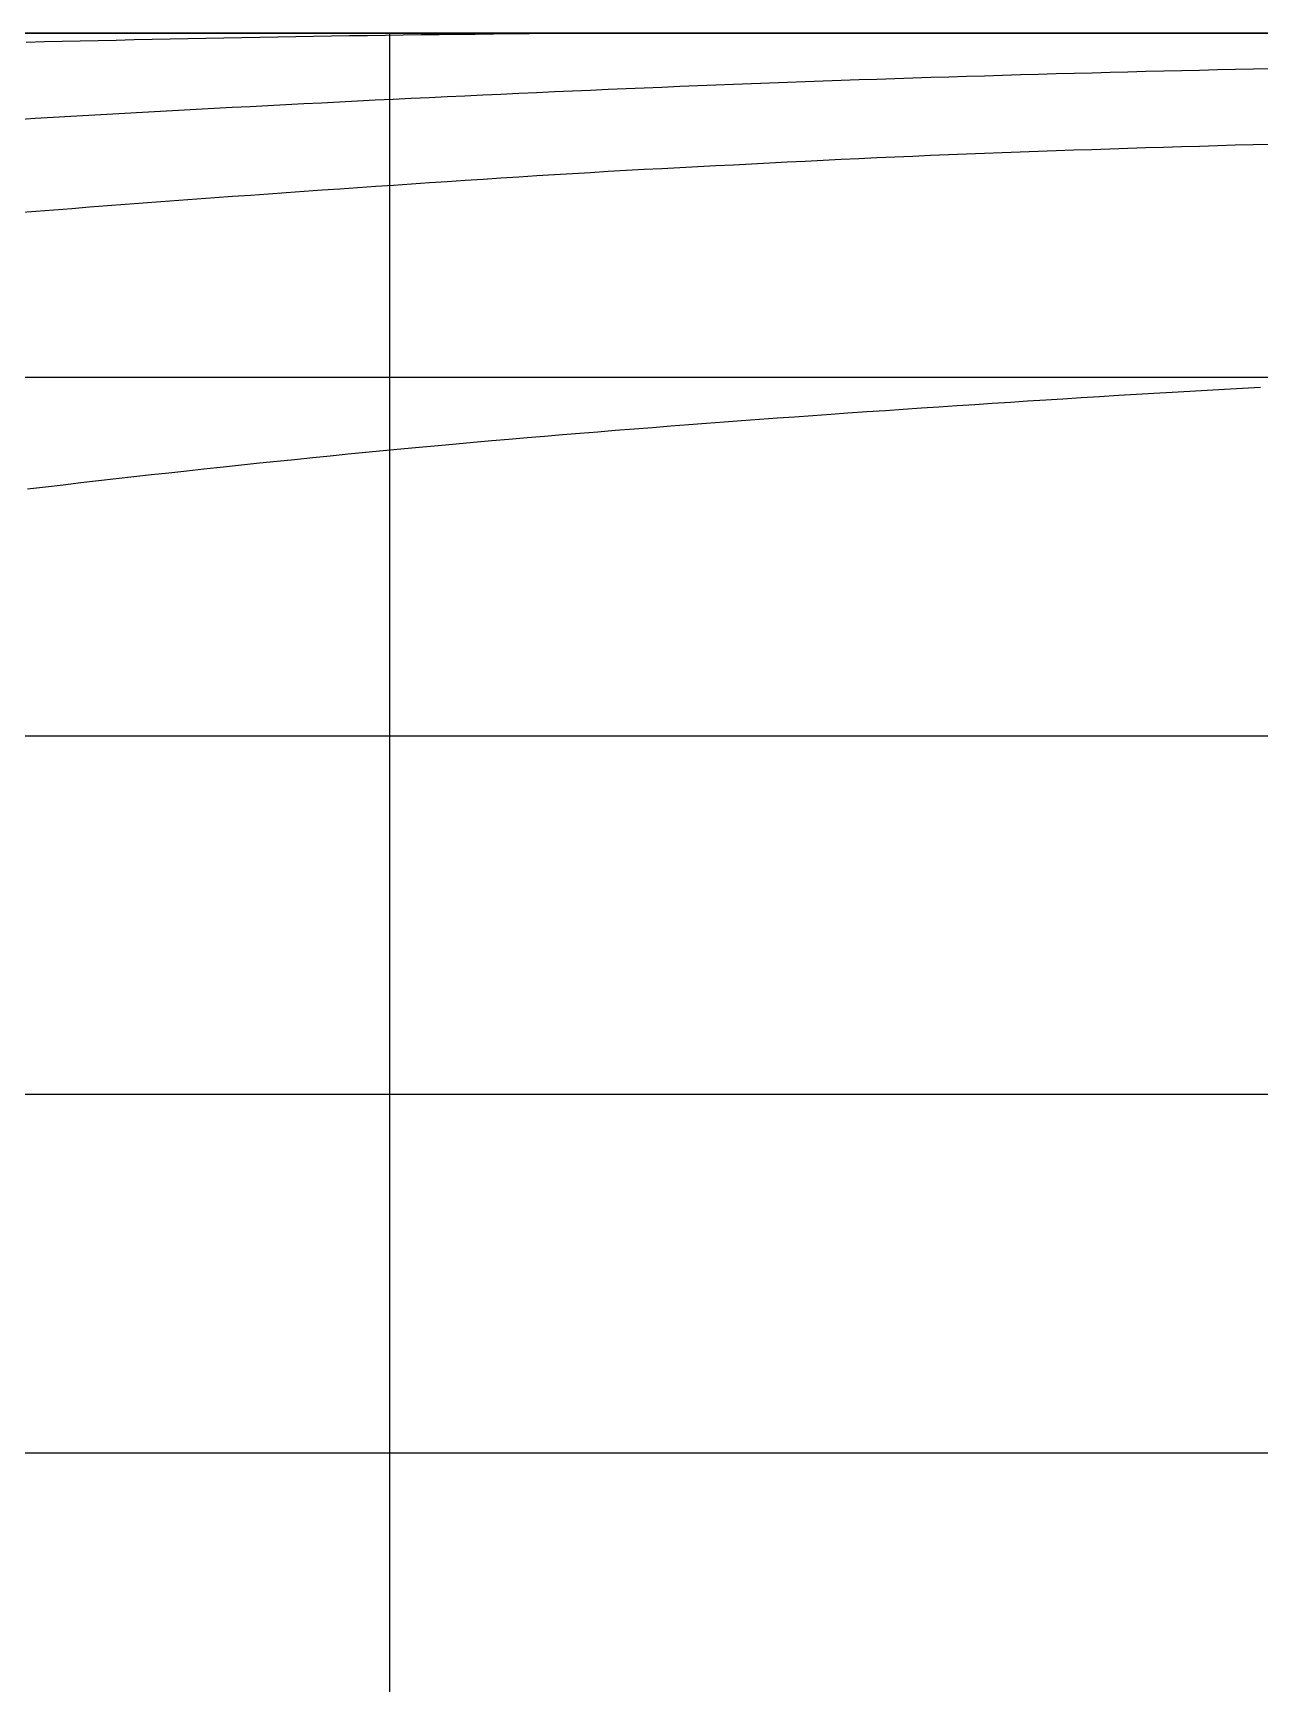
# Model space of a CAD drawing. Header units: millimetres. Extents: x 219888 to 472088, y 91183 to 209983.
# Drawn here: x 307896 to 314740, y 132130 to 141340 of the extents above; entities that cross this region are included whole.
import ezdxf

# ---------------------------------------------------------------- set-up
doc = ezdxf.new("R2010")
doc.units = ezdxf.units.MM
doc.layers.add('Waterlines', color=7, linetype='Continuous')
doc.layers.add('网格线和标注', color=7, linetype='Continuous')

msp = doc.modelspace()

# ---------------------------------------------------------------- linework, layer by layer
at = {"layer": 'Waterlines', "color": 135}
for points in [[(314809.924, 141339.696), (314709.964, 141339.696), (314609.964, 141339.696), (314509.914, 141339.696), (314409.924, 141339.696), (314309.924, 141339.696), (314209.924, 141339.696), (314109.894, 141339.696), (314009.754, 141339.696), (313909.814, 141339.696), (313809.694, 141339.696), (313709.874, 141339.696), (313609.794, 141339.696), (313509.654, 141339.696), (313409.894, 141339.696), (313309.684, 141339.696), (313209.924, 141339.696), (313109.624, 141339.696), (313009.504, 141339.696), (312909.884, 141339.696), (312810.004, 141339.696), (312709.814, 141339.696), (312609.714, 141339.696), (312509.864, 141339.696), (312409.694, 141339.696), (312309.774, 141339.696), (312209.814, 141339.696), (312109.794, 141339.696), (312009.834, 141339.696), (311909.684, 141339.696), (311809.714, 141339.696), (311709.804, 141339.696), (311609.894, 141339.696), (311509.714, 141339.696), (311409.684, 141339.696), (311309.744, 141339.696), (311209.664, 141339.696), (311109.584, 141339.696), (311009.604, 141339.696), (310909.734, 141339.696), (310809.534, 141339.696), (310709.664, 141339.696), (310609.754, 141339.696), (310509.564, 141339.696), (310409.674, 141339.696), (310309.454, 141339.696), (310209.674, 141339.696), (310109.624, 141339.696), (310009.704, 141339.696), (309909.684, 141339.696), (309809.684, 141339.696), (309709.534, 141339.696), (309609.614, 141339.696), (309509.584, 141339.696), (309409.644, 141339.696), (309309.634, 141339.696), (309209.574, 141339.696), (309109.534, 141339.696), (309009.484, 141339.696), (308909.444, 141339.696), (308809.504, 141339.696), (308709.564, 141339.696), (308609.464, 141339.696), (308509.534, 141339.696), (308409.444, 141339.696), (308309.534, 141339.696), (308209.464, 141339.696), (308109.564, 141339.696), (308009.414, 141339.696), (307909.514, 141339.696), (307809.394, 141339.696)], [(314820.194, 141339.696), (314720.344, 141339.696), (314620.424, 141339.696), (314520.314, 141339.696), (314420.194, 141339.696), (314320.284, 141339.696), (314220.404, 141339.696), (314120.314, 141339.696), (314020.254, 141339.696), (313920.164, 141339.696), (313820.174, 141339.696), (313720.214, 141339.696), (313620.154, 141339.696), (313520.214, 141339.696), (313420.094, 141339.696), (313320.134, 141339.696), (313220.184, 141339.696), (313120.124, 141339.696), (313019.994, 141339.696), (312920.234, 141339.696), (312820.174, 141339.696), (312720.104, 141339.696), (312620.024, 141339.696), (312520.114, 141339.696), (312420.124, 141339.696), (312320.064, 141339.696), (312220.024, 141339.696), (312120.144, 141339.696), (312019.994, 141339.696), (311920.124, 141339.696), (311819.964, 141339.696), (311720.104, 141339.696), (311619.834, 141339.696), (311519.994, 141339.696), (311419.954, 141339.696), (311320.024, 141339.696), (311219.894, 141339.696), (311120.024, 141339.696), (311020.044, 141339.696), (310919.944, 141339.696), (310819.824, 141339.696), (310719.864, 141339.696), (310619.874, 141339.696), (310519.944, 141339.696), (310419.954, 141339.696), (310319.814, 141339.696), (310219.844, 141339.696), (310119.934, 141339.696), (310019.814, 141339.696), (309919.744, 141339.696), (309819.694, 141339.696), (309719.604, 141339.696), (309619.754, 141339.696), (309519.724, 141339.696), (309419.684, 141339.696), (309319.754, 141339.696), (309219.904, 141339.696), (309119.574, 141339.696), (309019.844, 141339.696), (308919.824, 141339.696), (308819.884, 141339.696), (308719.794, 141339.696), (308619.684, 141339.696), (308519.744, 141339.696), (308419.734, 141339.696), (308319.794, 141339.696), (308219.584, 141339.696), (308119.684, 141339.696), (308019.764, 141339.696), (307919.684, 141339.696), (307819.684, 141339.696)], [(314826.004, 141339.696), (314725.984, 141339.696), (314626.074, 141339.696), (314525.884, 141339.696), (314426.074, 141339.696), (314326.034, 141339.696), (314225.874, 141339.696), (314125.944, 141339.696), (314026.294, 141339.696), (313925.934, 141339.696), (313825.984, 141339.696), (313726.124, 141339.696), (313626.074, 141339.696), (313526.054, 141339.696), (313425.974, 141339.696), (313325.994, 141339.696), (313225.834, 141339.696), (313125.924, 141339.696), (313025.964, 141339.696), (312925.834, 141339.696), (312825.744, 141339.696), (312725.884, 141339.696), (312625.824, 141339.696), (312525.824, 141339.696), (312425.874, 141339.696), (312325.734, 141339.696), (312225.734, 141339.696), (312125.814, 141339.696), (312025.784, 141339.696), (311925.914, 141339.696), (311825.774, 141339.696), (311725.874, 141339.696), (311625.784, 141339.696), (311525.764, 141339.696), (311425.804, 141339.696), (311325.674, 141339.696), (311225.674, 141339.696), (311125.924, 141339.696), (311025.824, 141339.696), (310925.714, 141339.696), (310825.904, 141339.696), (310725.814, 141339.696), (310625.844, 141339.696), (310525.584, 141339.696), (310425.544, 141339.696), (310325.674, 141339.696), (310225.574, 141339.696), (310125.534, 141339.696), (310025.764, 141339.696), (309925.694, 141339.696), (309825.744, 141339.696), (309725.554, 141339.696), (309625.624, 141339.696), (309525.814, 141339.696), (309425.574, 141339.696), (309325.834, 141339.696), (309225.744, 141339.696), (309125.594, 141339.696), (309025.584, 141339.696), (308925.534, 141339.696), (308825.594, 141339.696), (308725.674, 141339.696), (308625.594, 141339.696), (308525.564, 141339.696), (308425.624, 141339.696), (308325.744, 141339.696), (308225.614, 141339.696), (308125.774, 141339.696), (308025.694, 141339.696), (307925.544, 141339.696), (307825.454, 141339.696)], [(314827.234, 141339.696), (314727.224, 141339.696), (314627.174, 141339.696), (314527.304, 141339.696), (314427.294, 141339.696), (314327.104, 141339.696), (314227.194, 141339.696), (314127.264, 141339.696), (314027.304, 141339.696), (313927.224, 141339.696), (313827.264, 141339.696), (313727.034, 141339.696), (313627.144, 141339.696), (313527.084, 141339.696), (313427.134, 141339.696), (313327.154, 141339.696), (313227.214, 141339.696), (313127.104, 141339.696), (313027.144, 141339.696), (312927.154, 141339.696), (312827.094, 141339.696), (312727.004, 141339.696), (312627.104, 141339.696), (312527.124, 141339.696), (312427.084, 141339.696), (312327.164, 141339.696), (312227.064, 141339.696), (312127.134, 141339.696), (312027.204, 141339.696), (311927.174, 141339.696), (311827.124, 141339.696), (311727.074, 141339.696), (311627.164, 141339.696), (311527.114, 141339.696), (311427.244, 141339.696), (311327.004, 141339.696), (311227.094, 141339.696), (311127.064, 141339.696), (311027.064, 141339.696), (310927.114, 141339.696), (310827.044, 141339.696), (310727.054, 141339.696), (310626.954, 141339.696), (310527.014, 141339.696), (310427.024, 141339.696), (310327.164, 141339.696), (310226.914, 141339.696), (310126.984, 141339.696), (310027.174, 141339.696), (309927.104, 141339.696), (309827.024, 141339.696), (309727.054, 141339.696), (309627.044, 141339.696), (309527.134, 141339.696), (309427.174, 141339.696), (309327.204, 141339.696), (309227.054, 141339.696), (309126.984, 141339.696), (309027.004, 141339.696), (308927.054, 141339.696), (308827.154, 141339.696), (308726.904, 141339.696), (308626.974, 141339.696), (308527.034, 141339.696), (308426.894, 141339.696), (308327.024, 141339.696), (308227.024, 141339.696), (308126.974, 141339.696), (308026.984, 141339.696), (307926.924, 141339.696), (307826.984, 141339.696)], [(314828.864, 141339.696), (314728.674, 141339.696), (314628.564, 141339.696), (314528.664, 141339.696), (314428.774, 141339.696), (314328.604, 141339.696), (314228.764, 141339.696), (314128.734, 141339.696), (314028.584, 141339.696), (313928.664, 141339.696), (313828.584, 141339.696), (313728.584, 141339.696), (313628.554, 141339.696), (313528.504, 141339.696), (313428.474, 141339.696), (313328.404, 141339.696), (313228.484, 141339.696), (313128.444, 141339.696), (313028.464, 141339.696), (312928.474, 141339.696), (312828.444, 141339.696), (312728.294, 141339.696), (312628.364, 141339.696), (312528.274, 141339.696), (312428.134, 141339.696), (312328.244, 141339.696), (312228.204, 141339.696), (312128.484, 141339.696), (312028.224, 141339.696), (311928.374, 141339.696), (311828.504, 141339.696), (311728.324, 141339.696), (311628.274, 141339.696), (311528.304, 141339.696), (311428.054, 141339.696), (311328.354, 141339.696), (311228.224, 141339.696), (311128.084, 141339.696), (311028.314, 141339.696), (310928.254, 141339.696), (310828.184, 141339.696), (310728.034, 141339.696), (310627.844, 141339.696), (310528.134, 141339.696), (310427.954, 141339.696), (310328.134, 141339.696), (310227.754, 141339.696), (310128.134, 141339.696), (310028.154, 141339.696), (309928.044, 141339.696), (309827.994, 141339.696), (309728.074, 141339.696), (309628.064, 141339.696), (309527.984, 141339.696), (309427.854, 141339.696), (309327.904, 141339.696), (309227.914, 141339.696), (309127.814, 141339.696), (309027.914, 141339.696), (308927.824, 141339.696), (308827.924, 141339.696), (308728.004, 141339.696), (308627.954, 141339.696), (308527.564, 141339.696), (308428.054, 141339.696), (308327.754, 141339.696), (308227.834, 141339.696), (308127.784, 141339.696), (308027.854, 141339.696), (307927.634, 141339.696), (307827.894, 141339.696)], [(314739.744, 141339.696), (314639.604, 141339.696), (314539.544, 141339.696), (314439.404, 141339.696), (314339.374, 141339.696), (314239.314, 141339.696), (314139.284, 141339.696), (314039.284, 141339.696), (313939.124, 141339.696), (313839.194, 141339.696), (313738.984, 141339.696), (313639.084, 141339.696), (313538.954, 141339.696), (313438.804, 141339.696), (313338.874, 141339.696), (313238.784, 141339.696), (313138.734, 141339.696), (313038.454, 141339.696), (312938.424, 141339.696), (312838.484, 141339.696), (312738.414, 141339.696), (312638.264, 141339.696), (312538.064, 141339.696), (312438.084, 141339.696), (312338.094, 141339.696), (312238.074, 141339.696), (312137.994, 141339.696), (312037.854, 141339.696), (311937.934, 141339.696), (311837.684, 141339.696), (311737.724, 141339.696), (311637.684, 141339.696), (311537.734, 141339.696), (311437.354, 141339.696), (311337.514, 141339.696), (311237.544, 141339.696), (311137.514, 141339.696), (311037.374, 141339.696), (310937.354, 141339.696), (310837.134, 141339.696), (310737.244, 141339.696), (310637.194, 141339.696), (310536.924, 141339.696), (310436.914, 141339.696), (310336.894, 141339.696), (310236.774, 141339.696), (310136.684, 141339.696), (310036.784, 141339.696), (309936.624, 141339.696), (309836.574, 141339.696), (309736.594, 141339.696), (309636.144, 141339.696), (309536.284, 141339.696), (309436.334, 141339.696), (309336.164, 141339.696), (309236.264, 141339.696), (309135.784, 141339.696), (309035.734, 141339.696), (308935.674, 141339.696), (308835.984, 141339.696), (308735.434, 141339.696), (308635.604, 141339.696), (308535.714, 141339.696), (308435.704, 141339.696), (308335.554, 141339.696), (308235.404, 141339.696), (308135.494, 141339.696), (308035.224, 141339.696), (307935.044, 141339.696), (307835.224, 141339.696)], [(314740.324, 141339.696), (314640.204, 141339.696), (314540.164, 141339.696), (314440.154, 141339.696), (314339.984, 141339.696), (314240.054, 141339.696), (314140.074, 141339.696), (314039.884, 141339.696), (313939.804, 141339.696), (313839.654, 141339.696), (313739.714, 141339.696), (313639.704, 141339.696), (313539.624, 141339.696), (313439.524, 141339.696), (313339.354, 141339.696), (313239.514, 141339.696), (313139.194, 141339.696), (313039.244, 141339.696), (312939.204, 141339.696), (312839.124, 141339.696), (312739.084, 141339.696), (312638.944, 141339.696), (312538.774, 141339.696), (312438.684, 141339.696), (312338.684, 141339.696), (312238.604, 141339.696), (312138.554, 141339.696), (312038.514, 141339.696), (311938.314, 141339.696), (311838.394, 141339.696), (311738.284, 141339.696), (311638.264, 141339.696), (311538.084, 141339.696), (311438.104, 141339.696), (311338.164, 141339.696), (311238.004, 141339.696), (311138.074, 141339.696), (311037.724, 141339.696), (310937.614, 141339.696), (310837.844, 141339.696), (310737.784, 141339.696), (310637.664, 141339.696), (310537.714, 141339.696), (310437.594, 141339.696), (310337.524, 141339.696), (310237.374, 141339.696), (310137.034, 141339.696), (310037.514, 141339.696), (309937.384, 141339.696), (309837.214, 141339.696), (309737.124, 141339.696), (309637.034, 141339.696), (309536.814, 141339.696), (309436.744, 141339.696), (309336.564, 141339.696), (309236.554, 141339.696), (309136.594, 141339.696), (309036.434, 141339.696), (308936.644, 141339.696), (308836.554, 141339.696), (308736.334, 141339.696), (308636.254, 141339.696), (308536.504, 141339.696), (308436.094, 141339.696), (308336.134, 141339.696), (308236.354, 141339.696), (308135.964, 141339.696), (308035.824, 141339.696), (307935.884, 141339.696), (307835.754, 141339.696)], [(314747.634, 141339.696), (314647.654, 141339.696), (314547.584, 141339.696), (314447.554, 141339.696), (314347.554, 141339.696), (314247.764, 141339.696), (314147.654, 141339.696), (314047.434, 141339.696), (313947.654, 141339.696), (313847.524, 141339.696), (313747.314, 141339.696), (313647.404, 141339.696), (313547.384, 141339.696), (313447.234, 141339.696), (313347.364, 141339.696), (313247.184, 141339.696), (313147.254, 141339.696), (313047.324, 141339.696), (312947.194, 141339.696), (312847.144, 141339.696), (312747.154, 141339.696), (312647.004, 141339.696), (312547.124, 141339.696), (312447.044, 141339.696), (312347.014, 141339.696), (312246.854, 141339.696), (312146.954, 141339.696), (312046.834, 141339.696), (311946.844, 141339.696), (311846.834, 141339.696), (311746.874, 141339.696), (311646.754, 141339.696), (311546.714, 141339.696), (311446.684, 141339.696), (311346.634, 141339.696), (311246.664, 141339.696), (311146.774, 141339.696), (311046.754, 141339.696), (310946.764, 141339.696), (310846.464, 141339.696), (310746.474, 141339.696), (310646.474, 141339.696), (310546.374, 141339.696), (310446.364, 141339.696), (310346.624, 141339.696), (310246.214, 141339.696), (310146.414, 141339.696), (310046.294, 141339.696), (309946.174, 141339.696), (309846.234, 141339.696), (309746.214, 141339.696), (309646.164, 141339.696), (309546.154, 141339.696), (309446.204, 141339.696), (309346.114, 141339.696), (309246.174, 141339.696), (309146.334, 141339.696), (309046.074, 141339.696), (308945.974, 141339.696), (308846.144, 141339.696), (308745.974, 141339.696), (308646.224, 141339.696), (308546.084, 141339.696), (308445.884, 141339.696), (308345.984, 141339.696), (308245.924, 141339.696), (308145.864, 141339.696), (308045.874, 141339.696), (307946.174, 141339.696), (307845.934, 141339.696)], [(314754.094, 141339.696), (314653.974, 141339.696), (314553.944, 141339.696), (314454.054, 141339.696), (314354.014, 141339.696), (314253.844, 141339.696), (314153.914, 141339.696), (314053.794, 141339.696), (313953.694, 141339.696), (313853.624, 141339.696), (313753.684, 141339.696), (313653.694, 141339.696), (313553.624, 141339.696), (313453.594, 141339.696), (313353.344, 141339.696), (313253.404, 141339.696), (313153.454, 141339.696), (313053.364, 141339.696), (312953.214, 141339.696), (312853.294, 141339.696), (312753.194, 141339.696), (312653.204, 141339.696), (312552.964, 141339.696), (312453.104, 141339.696), (312352.914, 141339.696), (312252.844, 141339.696), (312152.844, 141339.696), (312052.704, 141339.696), (311952.764, 141339.696), (311852.584, 141339.696), (311752.794, 141339.696), (311652.874, 141339.696), (311552.744, 141339.696), (311452.814, 141339.696), (311352.514, 141339.696), (311252.484, 141339.696), (311152.494, 141339.696), (311052.274, 141339.696), (310952.444, 141339.696), (310852.584, 141339.696), (310752.404, 141339.696), (310652.484, 141339.696), (310552.324, 141339.696), (310452.224, 141339.696), (310352.234, 141339.696), (310252.114, 141339.696), (310152.184, 141339.696), (310052.174, 141339.696), (309951.964, 141339.696), (309851.984, 141339.696), (309751.764, 141339.696), (309651.914, 141339.696), (309551.944, 141339.696), (309451.854, 141339.696), (309351.754, 141339.696), (309251.814, 141339.696), (309151.634, 141339.696), (309051.764, 141339.696), (308951.594, 141339.696), (308851.514, 141339.696), (308751.364, 141339.696), (308651.564, 141339.696), (308551.304, 141339.696), (308451.294, 141339.696), (308351.194, 141339.696), (308251.204, 141339.696), (308151.214, 141339.696), (308051.324, 141339.696), (307951.064, 141339.696), (307851.084, 141339.696)], [(314769.704, 141339.696), (314668.404, 141339.696), (314568.154, 141339.696), (314468.054, 141339.696), (314368.874, 141339.696), (314269.514, 141339.696), (314169.474, 141339.696), (314069.534, 141339.696), (313968.674, 141339.696), (313867.164, 141339.696), (313766.384, 141339.696), (313666.744, 141339.696), (313567.884, 141339.696), (313468.514, 141339.696), (313368.604, 141339.696), (313268.224, 141339.696), (313167.234, 141339.696), (313066.274, 141339.696), (312964.844, 141339.696), (312865.724, 141339.696), (312766.644, 141339.696), (312667.104, 141339.696), (312615.134, 141339.696), (312565.564, 141339.716), (312464.824, 141339.826), (312366.614, 141339.926), (312266.634, 141340.016), (312165.334, 141340.086), (312063.454, 141340.136), (311963.644, 141340.166), (311864.664, 141340.156), (311765.624, 141340.116), (311666.044, 141340.006), (311564.524, 141339.836), (311464.644, 141339.606), (311363.754, 141339.316), (311265.314, 141338.996), (311164.864, 141338.646), (311062.104, 141338.346), (310964.744, 141338.036), (310863.664, 141337.476), (310764.214, 141336.686), (310663.684, 141335.746), (310561.904, 141334.716), (310463.774, 141333.686), (310361.564, 141332.586), (310263.864, 141331.536), (310161.734, 141330.446), (310061.544, 141329.366), (309961.484, 141328.266), (309861.784, 141327.016), (309761.084, 141325.346), (309661.054, 141323.596), (309561.514, 141321.836), (309461.424, 141320.056), (309361.434, 141318.266), (309261.144, 141316.456), (309161.284, 141314.636), (309061.464, 141312.806), (308961.314, 141310.966), (308860.694, 141309.086), (308760.114, 141307.186), (308660.564, 141305.286), (308560.354, 141303.336), (308459.574, 141301.326), (308360.304, 141299.286), (308259.504, 141297.126), (308159.684, 141294.896), (308059.254, 141292.566), (307960.054, 141290.166), (307858.944, 141287.676)], [(314768.054, 141339.696), (314667.914, 141339.696), (314567.884, 141339.696), (314467.924, 141339.696), (314368.154, 141339.696), (314267.974, 141339.696), (314168.044, 141339.696), (314068.034, 141339.696), (313968.214, 141339.696), (313867.964, 141339.696), (313767.974, 141339.696), (313667.964, 141339.696), (313567.864, 141339.696), (313467.844, 141339.696), (313368.124, 141339.696), (313268.004, 141339.696), (313167.914, 141339.696), (313067.874, 141339.696), (312967.794, 141339.696), (312867.864, 141339.696), (312767.904, 141339.696), (312667.944, 141339.696), (312567.934, 141339.696), (312467.844, 141339.696), (312367.854, 141339.696), (312267.874, 141339.696), (312167.804, 141339.696), (312067.884, 141339.696), (311967.944, 141339.696), (311867.664, 141339.696), (311767.774, 141339.696), (311667.784, 141339.696), (311567.904, 141339.696), (311468.024, 141339.696), (311367.934, 141339.696), (311267.694, 141339.696), (311168.104, 141339.696), (311067.924, 141339.696), (310967.694, 141339.696), (310867.784, 141339.696), (310767.614, 141339.696), (310667.974, 141339.696), (310567.844, 141339.696), (310467.864, 141339.696), (310367.614, 141339.696), (310267.974, 141339.696), (310168.014, 141339.696), (310068.014, 141339.696), (309967.694, 141339.696), (309867.574, 141339.696), (309767.834, 141339.696), (309667.654, 141339.696), (309567.764, 141339.696), (309467.564, 141339.696), (309367.594, 141339.696), (309267.804, 141339.696), (309167.824, 141339.696), (309067.694, 141339.696), (308967.704, 141339.696), (308867.674, 141339.696), (308767.584, 141339.696), (308667.734, 141339.696), (308567.944, 141339.696), (308467.844, 141339.696), (308367.484, 141339.696), (308267.674, 141339.696), (308167.594, 141339.696), (308067.534, 141339.696), (307967.744, 141339.696), (307867.624, 141339.696)], [(314775.434, 141339.696), (314675.424, 141339.696), (314575.494, 141339.696), (314475.334, 141339.696), (314375.444, 141339.696), (314275.354, 141339.696), (314175.384, 141339.696), (314075.484, 141339.696), (313975.454, 141339.696), (313875.354, 141339.696), (313775.314, 141339.696), (313675.524, 141339.696), (313575.524, 141339.696), (313475.464, 141339.696), (313375.584, 141339.696), (313275.434, 141339.696), (313175.444, 141339.696), (313075.544, 141339.696), (312975.314, 141339.696), (312875.434, 141339.696), (312775.354, 141339.696), (312675.384, 141339.696), (312575.404, 141339.696), (312475.284, 141339.696), (312375.444, 141339.696), (312275.414, 141339.696), (312175.344, 141339.696), (312075.494, 141339.696), (311975.364, 141339.696), (311875.284, 141339.696), (311775.314, 141339.696), (311675.334, 141339.696), (311575.374, 141339.696), (311475.194, 141339.696), (311375.334, 141339.696), (311275.224, 141339.696), (311175.344, 141339.696), (311075.224, 141339.696), (310975.214, 141339.696), (310875.154, 141339.696), (310775.214, 141339.696), (310675.194, 141339.696), (310575.274, 141339.696), (310475.044, 141339.696), (310375.114, 141339.696), (310275.144, 141339.696), (310175.204, 141339.696), (310074.974, 141339.696), (309975.074, 141339.696), (309875.064, 141339.696), (309775.174, 141339.696), (309674.974, 141339.696), (309575.094, 141339.696), (309474.994, 141339.696), (309375.094, 141339.696), (309275.084, 141339.696), (309175.124, 141339.696), (309075.124, 141339.696), (308975.064, 141339.696), (308875.104, 141339.696), (308775.224, 141339.696), (308674.994, 141339.696), (308574.964, 141339.696), (308474.954, 141339.696), (308375.114, 141339.696), (308274.974, 141339.696), (308175.114, 141339.696), (308075.044, 141339.696), (307975.054, 141339.696), (307875.014, 141339.696)], [(314782.774, 141339.696), (314682.504, 141339.696), (314582.334, 141339.696), (314482.284, 141339.696), (314382.234, 141339.696), (314282.134, 141339.696), (314182.014, 141339.696), (314081.974, 141339.696), (313981.874, 141339.696), (313881.624, 141339.696), (313781.724, 141339.696), (313681.524, 141339.696), (313581.574, 141339.696), (313481.224, 141339.696), (313381.384, 141339.696), (313281.374, 141339.696), (313181.184, 141339.696), (313081.034, 141339.696), (312981.114, 141339.696), (312880.934, 141339.696), (312780.914, 141339.696), (312680.704, 141339.696), (312580.704, 141339.696), (312480.614, 141339.696), (312380.564, 141339.696), (312280.424, 141339.696), (312180.264, 141339.696), (312080.344, 141339.696), (311980.064, 141339.696), (311880.014, 141339.696), (311779.764, 141339.696), (311679.874, 141339.696), (311579.574, 141339.696), (311479.604, 141339.696), (311379.694, 141339.696), (311279.594, 141339.696), (311179.384, 141339.696), (311079.254, 141339.696), (310979.264, 141339.696), (310878.924, 141339.696), (310779.024, 141339.696), (310678.984, 141339.696), (310578.814, 141339.696), (310478.704, 141339.696), (310378.694, 141339.696), (310278.444, 141339.696), (310178.534, 141339.696), (310078.434, 141339.696), (309978.344, 141339.696), (309878.214, 141339.696), (309778.094, 141339.696), (309677.934, 141339.696), (309577.864, 141339.696), (309477.844, 141339.696), (309377.714, 141339.696), (309277.714, 141339.696), (309177.604, 141339.696), (309077.524, 141339.696), (308977.454, 141339.696), (308877.454, 141339.696), (308777.274, 141339.696), (308677.034, 141339.696), (308577.094, 141339.696), (308477.084, 141339.696), (308376.804, 141339.696), (308276.834, 141339.696), (308176.724, 141339.696), (308076.614, 141339.696), (307976.584, 141339.696), (307876.554, 141339.696)], [(314777.474, 141339.696), (314677.444, 141339.696), (314577.344, 141339.696), (314477.484, 141339.696), (314377.484, 141339.696), (314277.404, 141339.696), (314177.544, 141339.696), (314077.404, 141339.696), (313977.504, 141339.696), (313877.544, 141339.696), (313777.544, 141339.696), (313677.444, 141339.696), (313577.574, 141339.696), (313477.644, 141339.696), (313377.494, 141339.696), (313277.534, 141339.696), (313177.464, 141339.696), (313077.514, 141339.696), (312977.504, 141339.696), (312877.424, 141339.696), (312777.364, 141339.696), (312677.444, 141339.696), (312577.294, 141339.696), (312477.364, 141339.696), (312377.394, 141339.696), (312277.314, 141339.696), (312177.364, 141339.696), (312077.404, 141339.696), (311977.494, 141339.696), (311877.334, 141339.696), (311777.464, 141339.696), (311677.464, 141339.696), (311577.544, 141339.696), (311477.494, 141339.696), (311377.394, 141339.696), (311277.444, 141339.696), (311177.324, 141339.696), (311077.414, 141339.696), (310977.324, 141339.696), (310877.544, 141339.696), (310777.504, 141339.696), (310677.314, 141339.696), (310577.174, 141339.696), (310477.264, 141339.696), (310377.454, 141339.696), (310277.424, 141339.696), (310177.374, 141339.696), (310077.384, 141339.696), (309977.314, 141339.696), (309877.274, 141339.696), (309777.444, 141339.696), (309677.374, 141339.696), (309577.244, 141339.696), (309477.344, 141339.696), (309377.244, 141339.696), (309277.424, 141339.696), (309177.274, 141339.696), (309077.464, 141339.696), (308977.444, 141339.696), (308877.344, 141339.696), (308777.294, 141339.696), (308677.324, 141339.696), (308577.244, 141339.696), (308477.244, 141339.696), (308377.304, 141339.696), (308277.324, 141339.696), (308177.274, 141339.696), (308077.264, 141339.696), (307977.254, 141339.696), (307877.284, 141339.696)], [(314782.664, 141339.696), (314682.694, 141339.696), (314582.564, 141339.696), (314482.534, 141339.696), (314382.454, 141339.696), (314282.584, 141339.696), (314182.604, 141339.696), (314082.454, 141339.696), (313982.434, 141339.696), (313882.404, 141339.696), (313782.334, 141339.696), (313682.364, 141339.696), (313582.234, 141339.696), (313482.214, 141339.696), (313382.224, 141339.696), (313282.084, 141339.696), (313182.104, 141339.696), (313082.004, 141339.696), (312981.964, 141339.696), (312881.954, 141339.696), (312781.934, 141339.696), (312681.904, 141339.696), (312581.784, 141339.696), (312481.724, 141339.696), (312381.754, 141339.696), (312281.614, 141339.696), (312181.534, 141339.696), (312081.594, 141339.696), (311981.324, 141339.696), (311881.614, 141339.696), (311781.584, 141339.696), (311681.544, 141339.696), (311581.554, 141339.696), (311481.484, 141339.696), (311381.314, 141339.696), (311281.304, 141339.696), (311181.304, 141339.696), (311081.364, 141339.696), (310981.284, 141339.696), (310881.194, 141339.696), (310781.254, 141339.696), (310681.194, 141339.696), (310581.084, 141339.696), (310480.984, 141339.696), (310380.824, 141339.696), (310280.944, 141339.696), (310180.854, 141339.696), (310080.914, 141339.696), (309980.884, 141339.696), (309880.714, 141339.696), (309780.844, 141339.696), (309680.624, 141339.696), (309580.594, 141339.696), (309480.534, 141339.696), (309380.584, 141339.696), (309280.624, 141339.696), (309180.584, 141339.696), (309080.374, 141339.696), (308980.444, 141339.696), (308880.424, 141339.696), (308780.384, 141339.696), (308680.414, 141339.696), (308580.354, 141339.696), (308480.284, 141339.696), (308380.004, 141339.696), (308280.204, 141339.696), (308180.044, 141339.696), (308080.054, 141339.696), (307980.114, 141339.696), (307880.134, 141339.696)], [(314783.874, 141339.696), (314683.874, 141339.696), (314583.964, 141339.696), (314483.764, 141339.696), (314383.814, 141339.696), (314283.774, 141339.696), (314183.834, 141339.696), (314083.854, 141339.696), (313983.654, 141339.696), (313883.944, 141339.696), (313783.694, 141339.696), (313683.704, 141339.696), (313583.674, 141339.696), (313483.774, 141339.696), (313383.634, 141339.696), (313283.594, 141339.696), (313183.654, 141339.696), (313083.504, 141339.696), (312983.444, 141339.696), (312883.524, 141339.696), (312783.584, 141339.696), (312683.624, 141339.696), (312583.544, 141339.696), (312483.534, 141339.696), (312383.744, 141339.696), (312283.664, 141339.696), (312183.594, 141339.696), (312083.624, 141339.696), (311983.614, 141339.696), (311883.654, 141339.696), (311783.624, 141339.696), (311683.634, 141339.696), (311583.624, 141339.696), (311483.574, 141339.696), (311383.484, 141339.696), (311283.614, 141339.696), (311183.564, 141339.696), (311083.524, 141339.696), (310983.484, 141339.696), (310883.534, 141339.696), (310783.534, 141339.696), (310683.554, 141339.696), (310583.364, 141339.696), (310483.474, 141339.696), (310383.584, 141339.696), (310283.474, 141339.696), (310183.324, 141339.696), (310083.404, 141339.696), (309983.434, 141339.696), (309883.314, 141339.696), (309783.404, 141339.696), (309683.534, 141339.696), (309583.434, 141339.696), (309483.444, 141339.696), (309383.464, 141339.696), (309283.354, 141339.696), (309183.294, 141339.696), (309083.464, 141339.696), (308983.504, 141339.696), (308883.434, 141339.696), (308783.354, 141339.696), (308683.404, 141339.696), (308583.354, 141339.696), (308483.484, 141339.696), (308383.314, 141339.696), (308283.324, 141339.696), (308183.454, 141339.696), (308083.374, 141339.696), (307983.224, 141339.696), (307883.344, 141339.696)], [(314790.274, 141339.696), (314690.314, 141339.696), (314590.254, 141339.696), (314490.184, 141339.696), (314390.124, 141339.696), (314290.324, 141339.696), (314190.154, 141339.696), (314090.254, 141339.696), (313990.324, 141339.696), (313890.024, 141339.696), (313790.144, 141339.696), (313690.144, 141339.696), (313590.124, 141339.696), (313490.064, 141339.696), (313390.304, 141339.696), (313290.264, 141339.696), (313190.084, 141339.696), (313090.184, 141339.696), (312990.284, 141339.696), (312890.204, 141339.696), (312790.194, 141339.696), (312690.074, 141339.696), (312590.224, 141339.696), (312490.094, 141339.696), (312390.204, 141339.696), (312290.154, 141339.696), (312190.184, 141339.696), (312090.074, 141339.696), (311990.154, 141339.696), (311889.944, 141339.696), (311790.104, 141339.696), (311690.154, 141339.696), (311589.974, 141339.696), (311490.044, 141339.696), (311390.014, 141339.696), (311290.104, 141339.696), (311189.954, 141339.696), (311089.994, 141339.696), (310989.974, 141339.696), (310889.984, 141339.696), (310789.914, 141339.696), (310689.994, 141339.696), (310590.054, 141339.696), (310490.004, 141339.696), (310389.914, 141339.696), (310289.984, 141339.696), (310189.964, 141339.696), (310089.904, 141339.696), (309990.044, 141339.696), (309890.014, 141339.696), (309790.014, 141339.696), (309689.994, 141339.696), (309589.964, 141339.696), (309489.934, 141339.696), (309389.834, 141339.696), (309290.034, 141339.696), (309189.864, 141339.696), (309089.804, 141339.696), (308990.014, 141339.696), (308889.974, 141339.696), (308789.824, 141339.696), (308689.764, 141339.696), (308589.774, 141339.696), (308489.904, 141339.696), (308389.934, 141339.696), (308289.934, 141339.696), (308189.824, 141339.696), (308089.994, 141339.696), (307989.894, 141339.696), (307889.974, 141339.696)], [(314796.134, 141339.696), (314695.984, 141339.696), (314595.794, 141339.696), (314495.764, 141339.696), (314395.634, 141339.696), (314295.624, 141339.696), (314195.554, 141339.696), (314095.574, 141339.696), (313995.574, 141339.696), (313895.484, 141339.696), (313795.454, 141339.696), (313695.334, 141339.696), (313595.274, 141339.696), (313495.114, 141339.696), (313395.024, 141339.696), (313294.854, 141339.696), (313194.914, 141339.696), (313094.884, 141339.696), (312994.734, 141339.696), (312894.694, 141339.696), (312794.454, 141339.696), (312694.444, 141339.696), (312594.374, 141339.696), (312494.414, 141339.696), (312394.324, 141339.696), (312294.144, 141339.696), (312194.204, 141339.696), (312094.034, 141339.696), (311994.054, 141339.696), (311893.864, 141339.696), (311793.654, 141339.696), (311693.654, 141339.696), (311593.444, 141339.696), (311493.504, 141339.696), (311393.484, 141339.696), (311293.394, 141339.696), (311193.624, 141339.696), (311093.464, 141339.696), (310993.134, 141339.696), (310893.024, 141339.696), (310793.204, 141339.696), (310692.764, 141339.696), (310593.184, 141339.696), (310493.024, 141339.696), (310393.054, 141339.696), (310292.974, 141339.696), (310192.764, 141339.696), (310092.484, 141339.696), (309992.764, 141339.696), (309892.364, 141339.696), (309792.224, 141339.696), (309692.134, 141339.696), (309592.104, 141339.696), (309492.004, 141339.696), (309392.174, 141339.696), (309292.204, 141339.696), (309191.794, 141339.696), (309091.794, 141339.696), (308991.814, 141339.696), (308891.664, 141339.696), (308791.784, 141339.696), (308691.524, 141339.696), (308591.394, 141339.696), (308491.294, 141339.696), (308391.284, 141339.696), (308291.204, 141339.696), (308191.114, 141339.696), (308091.284, 141339.696), (307991.034, 141339.696), (307890.854, 141339.696)], [(314794.934, 141339.696), (314694.984, 141339.696), (314594.924, 141339.696), (314494.794, 141339.696), (314394.934, 141339.696), (314294.874, 141339.696), (314194.794, 141339.696), (314094.764, 141339.696), (313994.914, 141339.696), (313894.834, 141339.696), (313794.814, 141339.696), (313694.804, 141339.696), (313594.714, 141339.696), (313494.754, 141339.696), (313394.744, 141339.696), (313294.574, 141339.696), (313194.554, 141339.696), (313094.634, 141339.696), (312994.384, 141339.696), (312894.544, 141339.696), (312794.414, 141339.696), (312694.554, 141339.696), (312594.434, 141339.696), (312494.404, 141339.696), (312394.344, 141339.696), (312294.234, 141339.696), (312194.434, 141339.696), (312094.134, 141339.696), (311994.474, 141339.696), (311894.354, 141339.696), (311794.334, 141339.696), (311694.044, 141339.696), (311594.334, 141339.696), (311494.234, 141339.696), (311394.214, 141339.696), (311294.274, 141339.696), (311194.114, 141339.696), (311094.134, 141339.696), (310994.204, 141339.696), (310894.114, 141339.696), (310794.114, 141339.696), (310693.974, 141339.696), (310594.004, 141339.696), (310494.094, 141339.696), (310393.874, 141339.696), (310293.884, 141339.696), (310193.884, 141339.696), (310094.024, 141339.696), (309993.844, 141339.696), (309893.794, 141339.696), (309793.884, 141339.696), (309693.984, 141339.696), (309593.774, 141339.696), (309493.774, 141339.696), (309393.904, 141339.696), (309293.724, 141339.696), (309193.844, 141339.696), (309093.794, 141339.696), (308993.614, 141339.696), (308893.544, 141339.696), (308793.754, 141339.696), (308693.624, 141339.696), (308593.784, 141339.696), (308493.544, 141339.696), (308393.684, 141339.696), (308293.584, 141339.696), (308193.554, 141339.696), (308093.504, 141339.696), (307993.274, 141339.696), (307893.494, 141339.696)], [(314803.144, 141140.396), (314703.094, 141138.326), (314603.064, 141136.206), (314503.074, 141134.026), (314403.044, 141131.776), (314303.094, 141129.486), (314203.054, 141127.126), (314103.074, 141124.706), (314003.094, 141122.226), (313903.204, 141119.696), (313803.214, 141117.106), (313703.164, 141114.456), (313603.224, 141111.746), (313503.204, 141108.986), (313403.144, 141106.156), (313303.274, 141103.286), (313203.434, 141100.356), (313103.454, 141097.366), (313003.414, 141094.326), (312903.504, 141091.226), (312803.544, 141088.076), (312703.414, 141084.866), (312603.454, 141081.596), (312503.584, 141078.276), (312403.634, 141074.886), (312303.704, 141071.436), (312203.664, 141067.906), (312103.764, 141064.316), (312003.864, 141060.646), (311903.944, 141056.896), (311804.074, 141053.076), (311704.214, 141049.176), (311604.214, 141045.206), (311504.294, 141041.166), (311404.344, 141037.046), (311304.414, 141032.876), (311204.474, 141028.626), (311104.624, 141024.336), (311004.714, 141019.986), (310904.704, 141015.586), (310804.954, 141011.166), (310704.944, 141006.686), (310605.034, 141002.186), (310505.174, 140997.646), (310405.104, 140993.066), (310305.384, 140988.476), (310205.404, 140983.846), (310105.564, 140979.186), (310005.254, 140974.456), (309905.524, 140969.716), (309805.484, 140964.876), (309705.294, 140959.876), (309605.924, 140954.826), (309505.934, 140949.736), (309406.114, 140944.636), (309306.414, 140939.526), (309206.614, 140934.376), (309106.574, 140929.186), (309006.814, 140923.966), (308907.104, 140918.706), (308807.154, 140913.376), (308707.304, 140908.016), (308607.494, 140902.586), (308507.654, 140897.096), (308407.664, 140891.516), (308307.784, 140885.876), (308207.984, 140880.156), (308108.114, 140874.356), (308008.224, 140868.466), (307908.504, 140862.506), (307808.454, 140856.436)], [(314801.824, 140719.126), (314701.854, 140716.426), (314601.924, 140713.656), (314501.984, 140710.816), (314402.024, 140707.916), (314301.974, 140704.946), (314202.094, 140701.906), (314102.164, 140698.806), (314002.164, 140695.636), (313902.114, 140692.396), (313802.054, 140689.096), (313702.124, 140685.726), (313602.394, 140682.296), (313502.464, 140678.786), (313402.454, 140675.206), (313302.534, 140671.556), (313202.414, 140667.816), (313102.644, 140664.006), (313002.644, 140660.086), (312902.814, 140656.076), (312802.894, 140651.936), (312702.764, 140647.666), (312603.014, 140643.256), (312502.954, 140638.676), (312403.094, 140633.936), (312303.214, 140629.056), (312203.384, 140624.056), (312103.464, 140618.966), (312003.514, 140613.846), (311903.714, 140608.756), (311803.874, 140603.736), (311704.024, 140598.746), (311603.994, 140593.716), (311504.174, 140588.616), (311404.264, 140583.396), (311304.504, 140578.036), (311204.604, 140572.506), (311104.834, 140566.826), (311005.024, 140560.996), (310905.264, 140555.046), (310805.334, 140548.956), (310705.564, 140542.776), (310605.894, 140536.506), (310506.174, 140530.136), (310406.284, 140523.666), (310306.544, 140517.136), (310206.804, 140510.526), (310107.004, 140503.856), (310007.284, 140497.116), (309907.304, 140490.306), (309807.654, 140483.466), (309707.794, 140476.556), (309608.244, 140469.626), (309508.514, 140462.656), (309408.644, 140455.636), (309308.904, 140448.606), (309209.044, 140441.546), (309109.254, 140434.466), (309009.454, 140427.366), (308909.684, 140420.256), (308809.874, 140413.126), (308710.064, 140406.006), (308610.014, 140398.896), (308510.344, 140391.556), (308410.804, 140383.786), (308311.314, 140375.946), (308211.574, 140368.046), (308112.024, 140360.126), (308012.364, 140352.166), (307912.634, 140344.166), (307813.054, 140336.156)], [(307864.844, 138797.066), (307965.164, 138808.836), (308063.744, 138820.326), (308162.704, 138831.776), (308261.264, 138843.086), (308359.894, 138854.326), (308458.274, 138865.446), (308556.904, 138876.486), (308654.614, 138887.336), (308753.904, 138898.246), (308849.584, 138908.666), (308959.564, 138920.506), (309058.994, 138931.076), (309159.514, 138941.656), (309258.564, 138951.946), (309354.744, 138961.826), (309456.604, 138972.156), (309553.304, 138981.846), (309653.524, 138991.746), (309750.894, 139001.246), (309848.784, 139010.666), (309948.694, 139020.146), (310049.764, 139029.606), (310156.434, 139039.436), (310255.834, 139048.466), (310353.544, 139057.226), (310454.574, 139066.146), (310550.704, 139074.516), (310652.414, 139083.256), (310748.274, 139091.376), (310849.914, 139099.876), (310945.614, 139107.766), (311046.604, 139115.986), (311143.124, 139123.746), (311249.944, 139132.226), (311350.724, 139140.126), (311452.834, 139148.026), (311553.384, 139155.726), (311650.444, 139163.076), (311751.654, 139170.666), (311848.464, 139177.846), (311947.894, 139185.156), (312048.644, 139192.496), (312143.574, 139199.336), (312244.964, 139206.586), (312345.404, 139213.706), (312440.604, 139220.386), (312546.724, 139227.776), (312650.104, 139234.906), (312750.114, 139241.736), (312851.874, 139248.636), (312948.104, 139255.106), (313049.624, 139261.866), (313149.134, 139268.436), (313246.474, 139274.806), (313347.684, 139281.366), (313442.914, 139287.486), (313544.744, 139293.966), (313640.464, 139300.006), (313742.204, 139306.346), (313845.244, 139312.706), (313950.874, 139319.146), (314050.304, 139325.136), (314147.494, 139330.906), (314249.234, 139336.866), (314348.154, 139342.566), (314444.944, 139348.036), (314542.224, 139353.426), (314642.454, 139358.846), (314742.604, 139364.126)]]:
    msp.add_lwpolyline(points, dxfattribs=at)
at = {"layer": '网格线和标注', "color": 0}
for p, q in [((236017.754, 141339.386), (458092.724, 141339.386)), ((236017.754, 139419.386), (458092.724, 139419.386)), ((236017.754, 137419.386), (458092.724, 137419.386)), ((236017.754, 135419.386), (458092.724, 135419.386)), ((236017.754, 133419.386), (458092.724, 133419.386))]:
    msp.add_line(p, q, dxfattribs=at)
at = {"layer": '网格线和标注'}
msp.add_line((309884.944, 141339.386), (309884.944, 125419.386), dxfattribs=at)

doc.saveas('drawing.dxf')
